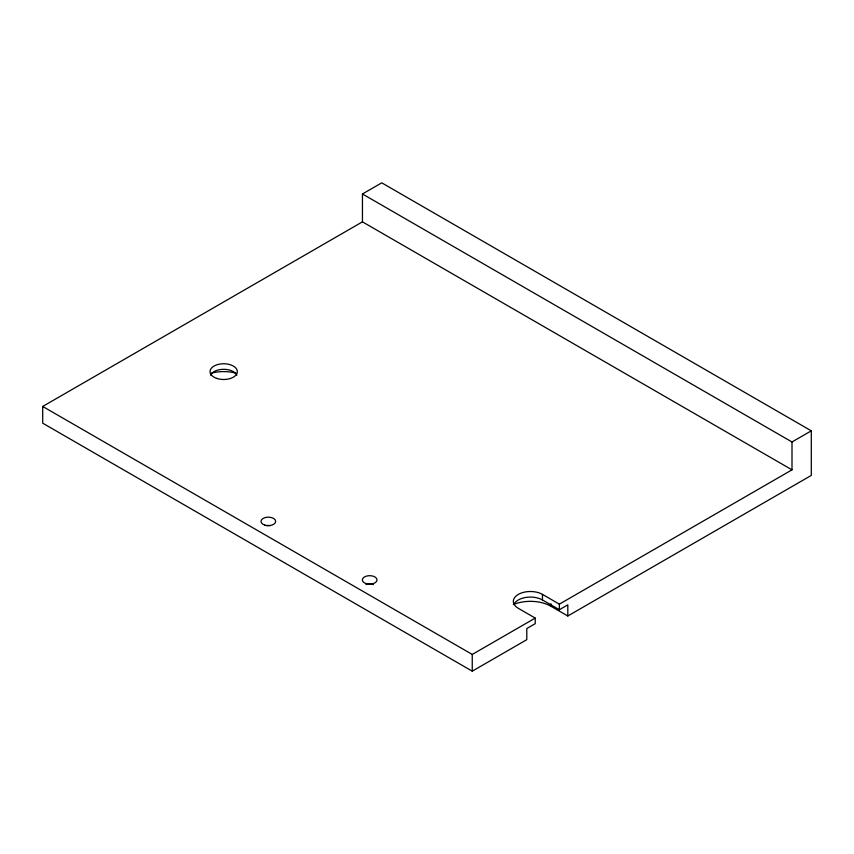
<?xml version="1.0" encoding="UTF-8"?>
<svg xmlns="http://www.w3.org/2000/svg" width="854" height="854" viewBox="0 0 854 854"><rect width="100%" height="100%" fill="white"/><g stroke="black" fill="none" stroke-linecap="round" stroke-linejoin="round"><path stroke-width="1.28" d="M362.448 193.975L792 441.977L792 469.839L362.448 221.848L362.448 193.975L381.749 182.831L811.3 430.832L811.3 475.411L567.814 615.99L550.915 606.244A29.004 16.749 0 0 0 513.361 604.536M792 469.839L559.359 604.152L542.471 594.395A17.059 9.853 0 0 0 518.335 594.395A17.059 9.853 0 0 0 518.335 608.326L535.234 618.082L535.234 623.655L526.79 628.533L526.79 639.678L472.251 671.169L42.7 423.168L42.7 406.451L362.448 221.848M792 441.977L811.3 430.832M42.7 406.451L472.251 654.442L535.234 618.082M513.927 604.386A17.059 9.853 0 0 1 542.471 599.967L559.359 609.724L567.814 604.846L567.814 615.99M559.359 604.152L559.359 609.724M550.915 603.767L550.915 606.244M542.471 594.395L542.471 599.967M472.251 654.442L472.251 671.169M211.418 373.166A29.004 16.749 0 0 1 235.95 373.166M210.5 375.152A13.653 7.878 0 0 1 223.684 369.312A13.653 7.878 0 0 1 236.878 375.152M266.437 525.658A7.334 4.238 0 0 1 270.227 525.658M366.014 584.595A7.334 4.238 0 0 1 373.358 584.595M216.863 378.439A13.653 7.878 0 0 0 237.337 371.618A13.653 7.878 0 0 0 216.863 364.797A13.653 7.878 0 0 0 216.863 378.439M264.665 525.061A7.334 4.238 0 0 0 275.671 521.388A7.334 4.238 0 0 0 264.665 517.727A7.334 4.238 0 0 0 264.665 525.061M366.014 583.581A7.334 4.238 0 0 0 377.02 579.909A7.334 4.238 0 0 0 366.014 576.236A7.334 4.238 0 0 0 366.014 583.581"/></g></svg>
